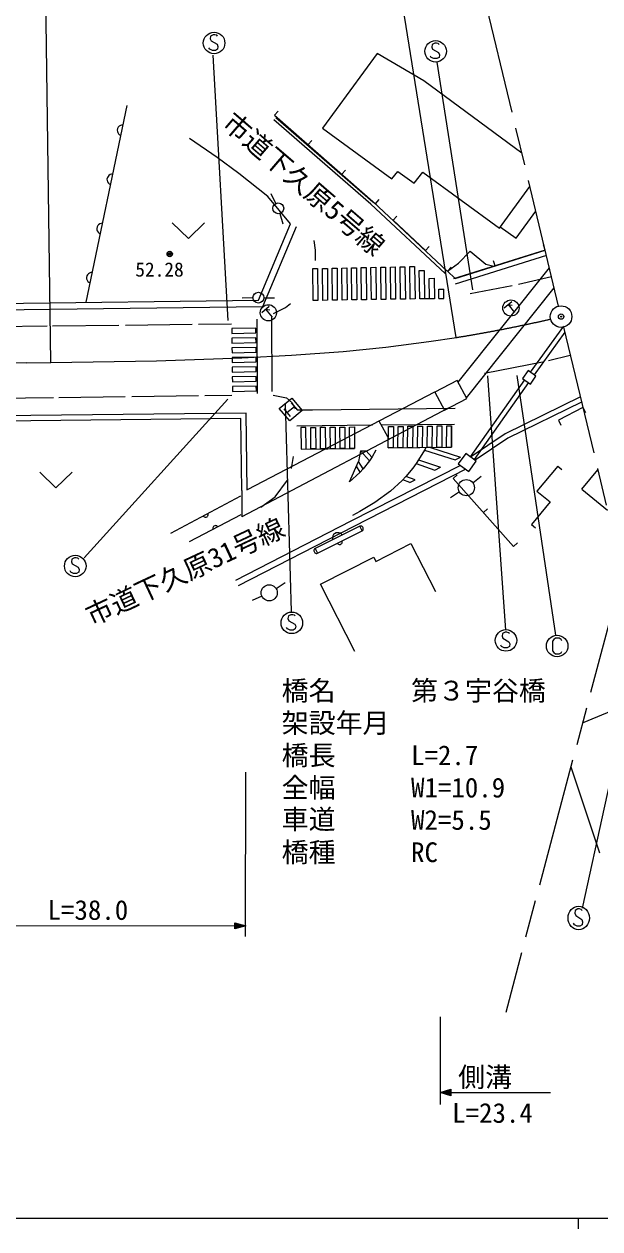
# Model space of a CAD drawing. Units: millimetres, scale not verified. Extents: x 40000 to 680000, y 20000 to 380000.
# Drawn here: x 316622 to 370023, y 204000 to 315846 of the extents above; entities that cross this region are included whole.
import ezdxf
from ezdxf.enums import TextEntityAlignment as Align

# ---------------------------------------------------------------- set-up
doc = ezdxf.new("R2010")
doc.units = ezdxf.units.MM
doc.header["$LTSCALE"] = 1000
doc.header["$PDMODE"] = 32
doc.header["$PDSIZE"] = 500
doc.linetypes.add('CHAIN', pattern=[18.5, 12, -1.5, 3.5, -1.5])
for name, color, linetype, lineweight in [('M-BGD', 7, 'Continuous', 13), ('M-BGD-EXST', 7, 'Continuous', 13), ('M-BMK', 2, 'CHAIN', 13), ('M-BMK-SRVR', 3, 'Continuous', 13), ('M-STR-HTXT', 7, 'Continuous', 13), ('M-STR-STR1', 1, 'Continuous', 13), ('M-TTL-BAND', 7, 'Continuous', 13)]:
    doc.layers.add(name, color=color, linetype=linetype, lineweight=lineweight)
doc.layers.add('M-BGD-HTXT', color=7, linetype='Continuous')
doc.layers.add('M-OTRS', color=6, linetype='Continuous')
doc.styles.add('ＭＳ ゴシック', font='')
doc.styles.get('ＭＳ ゴシック').set_extended_font_data('MS Gothic')

msp = doc.modelspace()

# ---------------------------------------------------------------- linework, layer by layer
at = {"layer": 'M-BGD'}
for p, q in [((349363, 313129), (344292, 306194)), ((353697, 310586), (349363, 313129)), ((362791, 303873), (353697, 310586)), ((326160, 308283), (322359, 290018)), ((339858, 307400), (340188, 307775)), ((325661, 306475), (325551, 306436)), ((325787, 306489), (325661, 306475)), ((348791, 299136), (339792, 306966)), ((339858, 307400), (349224, 299174)), ((348955, 299324), (339956, 307155)), ((325290, 306164), (325257, 306007)), ((325257, 306007), (325272, 305882)), ((325272, 305882), (325310, 305771)), ((325353, 306273), (325290, 306164)), ((325310, 305771), (325388, 305653)), ((325433, 306359), (325353, 306273)), ((325388, 305653), (325474, 305574)), ((325551, 306436), (325433, 306359)), ((325474, 305574), (325583, 305510)), ((344292, 306194), (350712, 301496)), ((334539, 303448), (331975, 305238)), ((342980, 304658), (343310, 305033)), ((336543, 301971), (334539, 303448)), ((346102, 301916), (346432, 302291)), ((350712, 301496), (351277, 302173)), ((351277, 302173), (352794, 301090)), ((352794, 301090), (353612, 302111)), ((353612, 302111), (360699, 296916)), ((324340, 301598), (324307, 301441)), ((324307, 301441), (324322, 301315)), ((324322, 301315), (324360, 301205)), ((324403, 301707), (324340, 301598)), ((324360, 301205), (324438, 301087)), ((324482, 301793), (324403, 301707)), ((324438, 301087), (324523, 301008)), ((324601, 301870), (324482, 301793)), ((324523, 301008), (324633, 300944)), ((324711, 301908), (324601, 301870)), ((324836, 301923), (324711, 301908)), ((339222, 299854), (336543, 301971)), ((341329, 297297), (339222, 299854)), ((339971, 299191), (339523, 300085)), ((360699, 296916), (363534, 300769)), ((348791, 299136), (355665, 292694)), ((348996, 299355), (355870, 292913)), ((349224, 299174), (349554, 299549)), ((340336, 298264), (340617, 297304)), ((350858, 297649), (351200, 298013)), ((350858, 297649), (353860, 294824)), ((362246, 295962), (364086, 298465)), ((323390, 297031), (323357, 296875)), ((323357, 296875), (323372, 296749)), ((323372, 296749), (323410, 296639)), ((323453, 297141), (323390, 297031)), ((323410, 296639), (323488, 296521)), ((323532, 297226), (323453, 297141)), ((323488, 296521), (323573, 296441)), ((323651, 297304), (323532, 297226)), ((323573, 296441), (323683, 296378)), ((323761, 297342), (323651, 297304)), ((323886, 297357), (323761, 297342)), ((330363, 297384), (331863, 295944)), ((331863, 295944), (333363, 297384)), ((338348, 290224), (341329, 297297)), ((338749, 289630), (341881, 297064)), ((360787, 297035), (362246, 295962)), ((343642, 294862), (343528, 295744)), ((364949, 294862), (364798, 295339)), ((343637, 293895), (343642, 294862)), ((353860, 294824), (354203, 295188)), ((364948, 294866), (356440, 292188)), ((365065, 294378), (356590, 291711)), ((356609, 292233), (364949, 294862)), ((356897, 293667), (358004, 294763)), ((358004, 294763), (359445, 293555)), ((364905, 294853), (364939, 294903)), ((343398, 293142), (343847, 293152)), ((343416, 290187), (343398, 293142)), ((343847, 293152), (343867, 290194)), ((344297, 293161), (344747, 293171)), ((344318, 290201), (344297, 293161)), ((344747, 293171), (344769, 290207)), ((345197, 293180), (345646, 293190)), ((345220, 290214), (345197, 293180)), ((345646, 293190), (345671, 290221)), ((346096, 293199), (346546, 293209)), ((346122, 290228), (346096, 293199)), ((346546, 293209), (346573, 290234)), ((346995, 293218), (347445, 293228)), ((347024, 290241), (346995, 293218)), ((347445, 293228), (347475, 290248)), ((347895, 293237), (348344, 293247)), ((347926, 290255), (347895, 293237)), ((348344, 293247), (348377, 290261)), ((348794, 293256), (349244, 293266)), ((348828, 290268), (348794, 293256)), ((349244, 293266), (349279, 290275)), ((349693, 293276), (350143, 293285)), ((349730, 290281), (349693, 293276)), ((350143, 293285), (350181, 290288)), ((350593, 293295), (351042, 293304)), ((350631, 290295), (350593, 293295)), ((351042, 293304), (351082, 290302)), ((351492, 293314), (351942, 293323)), ((351533, 290308), (351492, 293314)), ((351942, 293323), (351984, 290315)), ((352392, 293333), (352841, 293342)), ((352435, 290322), (352392, 293333)), ((352841, 293342), (352886, 290329)), ((355896, 292908), (356897, 293667)), ((355896, 292908), (356240, 293271)), ((356883, 282590), (365340, 293230)), ((359445, 293555), (360183, 293383)), ((360311, 293400), (360161, 293877)), ((322439, 292465), (322407, 292308)), ((322407, 292308), (322422, 292183)), ((322422, 292183), (322460, 292072)), ((322503, 292574), (322439, 292465)), ((322460, 292072), (322538, 291954)), ((322582, 292660), (322503, 292574)), ((322538, 291954), (322623, 291875)), ((322700, 292737), (322582, 292660)), ((322811, 292776), (322700, 292737)), ((322936, 292790), (322811, 292776)), ((353274, 292976), (353724, 292983)), ((353314, 290335), (353274, 292976)), ((353724, 292983), (353764, 290342)), ((354197, 292238), (354647, 292245)), ((354225, 290349), (354197, 292238)), ((354647, 292245), (354675, 290355)), ((355896, 292908), (356609, 292233)), ((362479, 291718), (365533, 292421)), ((322623, 291875), (322733, 291811)), ((355085, 291232), (355535, 291234)), ((355088, 290362), (355085, 291232)), ((355538, 290368), (355535, 291234)), ((357646, 281139), (365783, 291377)), ((358000, 290826), (361899, 291591)), ((312828, 289895), (338348, 290224)), ((337848, 290439), (336849, 290413)), ((338848, 290449), (339848, 290444)), ((340861, 289549), (341342, 289923)), ((343867, 290194), (343416, 290187)), ((344769, 290207), (344318, 290201)), ((345671, 290221), (345220, 290214)), ((346573, 290234), (346122, 290228)), ((347475, 290248), (347024, 290241)), ((348377, 290261), (347926, 290255)), ((349279, 290275), (348828, 290268)), ((350181, 290288), (349730, 290281)), ((351082, 290302), (350631, 290295)), ((351984, 290315), (351533, 290308)), ((352886, 290329), (352435, 290322)), ((353764, 290342), (353314, 290335)), ((354675, 290355), (353764, 290342)), ((355088, 290362), (355538, 290368)), ((361158, 289520), (361847, 290098)), ((361502, 289809), (362119, 289074)), ((361502, 289809), (361902, 289753)), ((312732, 289293), (338749, 289630)), ((338663, 289081), (339352, 289659)), ((339007, 289370), (339624, 288635)), ((339007, 289370), (339407, 289314)), ((339628, 281739), (339595, 288725)), ((339764, 288972), (340861, 289549)), ((312567, 287770), (318766, 287838)), ((319266, 287844), (325404, 287911)), ((326035, 287891), (332200, 287977)), ((332795, 287977), (335870, 288032)), ((338121, 287632), (335879, 287585)), ((335879, 287585), (335884, 287136)), ((338124, 287182), (338121, 287632)), ((338283, 281540), (338247, 288440)), ((366637, 287814), (363550, 283545)), ((335884, 287136), (338124, 287182)), ((338127, 286733), (335890, 286688)), ((335890, 286688), (335895, 286239)), ((338130, 286283), (338127, 286733)), ((366775, 287237), (363914, 283281)), ((335895, 286239), (338130, 286283)), ((338133, 285834), (335900, 285791)), ((335900, 285791), (335905, 285342)), ((335905, 285342), (338136, 285384)), ((338136, 285384), (338133, 285834)), ((338139, 284934), (335910, 284893)), ((335910, 284893), (335915, 284445)), ((335915, 284445), (338142, 284485)), ((338142, 284485), (338139, 284934)), ((359318, 283449), (364692, 284502)), ((365260, 284621), (367282, 285117)), ((338145, 284035), (335921, 283996)), ((335921, 283996), (335926, 283548)), ((335926, 283548), (338148, 283585)), ((338152, 283136), (335931, 283099)), ((335931, 283099), (335936, 282650)), ((338148, 283585), (338145, 284035)), ((338155, 282686), (338152, 283136)), ((363365, 283674), (362851, 282954)), ((364097, 283150), (363365, 283674)), ((363583, 282431), (364097, 283150)), ((335936, 282650), (338155, 282686)), ((338158, 282237), (335941, 282202)), ((335941, 282202), (335946, 281753)), ((338161, 281787), (338158, 282237)), ((356790, 282767), (354728, 281682)), ((357675, 281084), (356790, 282767)), ((363032, 282821), (358007, 275675)), ((363400, 282562), (358375, 275416)), ((362851, 282954), (363583, 282431)), ((319340, 281149), (313140, 281070)), ((325987, 281234), (319840, 281156)), ((332791, 281324), (326601, 281249)), ((335873, 281368), (333396, 281337)), ((335946, 281753), (338161, 281787)), ((339714, 281410), (340968, 281150)), ((340288, 280156), (341437, 281120)), ((340968, 281150), (341468, 280685)), ((341437, 281120), (342401, 279971)), ((354728, 281682), (355613, 279999)), ((355613, 279999), (357675, 281084)), ((368212, 281237), (361223, 277824)), ((368331, 280739), (361474, 277391)), ((337212, 279736), (317250, 279502)), ((337315, 272565), (337212, 279736)), ((341252, 279007), (340288, 280156)), ((340710, 280119), (341289, 279429)), ((340999, 279774), (341689, 280352)), ((342401, 279971), (341252, 279007)), ((341400, 280697), (341978, 280008)), ((341468, 280685), (341766, 280121)), ((341990, 280024), (343380, 280029)), ((343380, 280029), (356598, 280184)), ((368451, 280240), (366179, 279068)), ((368451, 280240), (368680, 279795)), ((317250, 279502), (298483, 279341)), ((317246, 279002), (298880, 278845)), ((336719, 279230), (317246, 279002)), ((336815, 272558), (336719, 279230)), ((348933, 278602), (341924, 278525)), ((349520, 279010), (350477, 277296)), ((356539, 278690), (349779, 278605)), ((351323, 278494), (351773, 278500)), ((351773, 278500), (351744, 276509)), ((352195, 276514), (352223, 278506)), ((352223, 278506), (352673, 278512)), ((352673, 278512), (352647, 276519)), ((353098, 276524), (353123, 278518)), ((353123, 278518), (353573, 278523)), ((353573, 278523), (353549, 276529)), ((354000, 276534), (354023, 278529)), ((354023, 278529), (354473, 278535)), ((354473, 278535), (354452, 276539)), ((354903, 276543), (354923, 278541)), ((354923, 278541), (355373, 278547)), ((355373, 278547), (355354, 276548)), ((355806, 276553), (355823, 278553)), ((355823, 278553), (356273, 278559)), ((356257, 276558), (356273, 278559)), ((356273, 278559), (356257, 276558)), ((366179, 279068), (366408, 278623)), ((342748, 278402), (342296, 278398)), ((342296, 278398), (342332, 276398)), ((342296, 278398), (342332, 276398)), ((342780, 276404), (342748, 278402)), ((343199, 278406), (343651, 278411)), ((343229, 276409), (343199, 278406)), ((343651, 278411), (343678, 276414)), ((344102, 278415), (344554, 278419)), ((344126, 276419), (344102, 278415)), ((344554, 278419), (344575, 276424)), ((345005, 278423), (345457, 278427)), ((345024, 276429), (345005, 278423)), ((345457, 278427), (345472, 276434)), ((345908, 278432), (346360, 278436)), ((345921, 276439), (345908, 278432)), ((346360, 278436), (346370, 276444)), ((346811, 278440), (347263, 278444)), ((346818, 276449), (346811, 278440)), ((347263, 278444), (347267, 276454)), ((347263, 278444), (347267, 276454)), ((350390, 276494), (350423, 278482)), ((350390, 276494), (350423, 278482)), ((350423, 278482), (350873, 278488)), ((350873, 278488), (350841, 276499)), ((351293, 276504), (351323, 278494)), ((361223, 277824), (358031, 275657)), ((361474, 277391), (358468, 275349)), ((342332, 276398), (347267, 276454)), ((342332, 276398), (342780, 276404)), ((343678, 276414), (343229, 276409)), ((344575, 276424), (344126, 276419)), ((345472, 276434), (345024, 276429)), ((346370, 276444), (345921, 276439)), ((347267, 276454), (346818, 276449)), ((349258, 276278), (348895, 275676)), ((350390, 276494), (356257, 276558)), ((350841, 276499), (350390, 276494)), ((351744, 276509), (351293, 276504)), ((352647, 276519), (352195, 276514)), ((353549, 276529), (353098, 276524)), ((353770, 276296), (353511, 275888)), ((353877, 276517), (353770, 276296)), ((353770, 276296), (356598, 275384)), ((354452, 276539), (354000, 276534)), ((354326, 276537), (357110, 275639)), ((355354, 276548), (354903, 276543)), ((356257, 276558), (355806, 276553)), ((341411, 274579), (341607, 275712)), ((346805, 273368), (347628, 275232)), ((347808, 276224), (347628, 275232)), ((348057, 274566), (347628, 275232)), ((347808, 276224), (348331, 276243)), ((347808, 276224), (348648, 275299)), ((348648, 275299), (348057, 274566)), ((348331, 276243), (348874, 275644)), ((348895, 275676), (348648, 275299)), ((353511, 275888), (352982, 275050)), ((353202, 275398), (355227, 274699)), ((356598, 275384), (357110, 275639)), ((357583, 275986), (356891, 275025)), ((358557, 275285), (357583, 275986)), ((357865, 274324), (358557, 275285)), ((318071, 274247), (319571, 272807)), ((319571, 272807), (321071, 274247)), ((347749, 274220), (346805, 273368)), ((357087, 274884), (346932, 269692)), ((357598, 274517), (347187, 269194)), ((347781, 274256), (347435, 274794)), ((348057, 274566), (347749, 274220)), ((352676, 274629), (352035, 273845)), ((352982, 275050), (352676, 274629)), ((352982, 275050), (354728, 274448)), ((354728, 274448), (355227, 274699)), ((356891, 275025), (357865, 274324)), ((366111, 274815), (364190, 272487)), ((366111, 274815), (366497, 274496)), ((368354, 272679), (369831, 274475)), ((339902, 271948), (341035, 273508)), ((351673, 273463), (350593, 272490)), ((352035, 273845), (351673, 273463)), ((352400, 273288), (351735, 273528)), ((352894, 273534), (352035, 273845)), ((352400, 273288), (352894, 273534)), ((356425, 273665), (356800, 273996)), ((356425, 273665), (362006, 267344)), ((358227, 273272), (359015, 273888)), ((336704, 272014), (330210, 268548)), ((336815, 272558), (336803, 270108)), ((338568, 271001), (339902, 271948)), ((350593, 272490), (349151, 271431)), ((357002, 272411), (356155, 271879)), ((364190, 272487), (365397, 271487)), ((368354, 272679), (370729, 270724)), ((349151, 271431), (347768, 270612)), ((359215, 270505), (359590, 270836)), ((365397, 271487), (363667, 269399)), ((331968, 267819), (336762, 270319)), ((333237, 270163), (333283, 270120)), ((333283, 270120), (333333, 270090)), ((333333, 270090), (333400, 270069)), ((333400, 270069), (333458, 270066)), ((333458, 270066), (333521, 270077)), ((333521, 270077), (333591, 270115)), ((333591, 270115), (333635, 270161)), ((333635, 270161), (333665, 270211)), ((333665, 270211), (333685, 270278)), ((333688, 270336), (333678, 270399)), ((333685, 270278), (333688, 270336)), ((346932, 269692), (336213, 264199)), ((347768, 270612), (347074, 270222)), ((334137, 269074), (334133, 269016)), ((334133, 269016), (334143, 268954)), ((334158, 269142), (334137, 269074)), ((334188, 269192), (334158, 269142)), ((334232, 269237), (334188, 269192)), ((334303, 269274), (334232, 269237)), ((334366, 269284), (334303, 269274)), ((334424, 269281), (334366, 269284)), ((334491, 269259), (334424, 269281)), ((334541, 269229), (334491, 269259)), ((334587, 269185), (334541, 269229)), ((347187, 269194), (336468, 263701)), ((347749, 269238), (343603, 267163)), ((343828, 266716), (347979, 268794)), ((345327, 268451), (345265, 268352)), ((345417, 268540), (345327, 268451)), ((345560, 268612), (345417, 268540)), ((345685, 268630), (345560, 268612)), ((345801, 268621), (345685, 268630)), ((345936, 268576), (345801, 268621)), ((346034, 268514), (345936, 268576)), ((346123, 268424), (346034, 268514)), ((347812, 269248), (347749, 269238)), ((347979, 268794), (347749, 269238)), ((347870, 269244), (347812, 269248)), ((347937, 269223), (347870, 269244)), ((347987, 269192), (347937, 269223)), ((347979, 268794), (348023, 268839)), ((348032, 269148), (347987, 269192)), ((348023, 268839), (348054, 268889)), ((348069, 269077), (348032, 269148)), ((348054, 268889), (348075, 268956)), ((348079, 269015), (348069, 269077)), ((348075, 268956), (348079, 269015)), ((363667, 269399), (364052, 269080)), ((345220, 268218), (345211, 268102)), ((345211, 268102), (345229, 267977)), ((345265, 268352), (345220, 268218)), ((345680, 267643), (345725, 267599)), ((345725, 267599), (345774, 267567)), ((345774, 267567), (345841, 267545)), ((345841, 267545), (345899, 267540)), ((345899, 267540), (345962, 267549)), ((345962, 267549), (346033, 267585)), ((346033, 267585), (346078, 267630)), ((346078, 267630), (346109, 267679)), ((346109, 267679), (346131, 267746)), ((346136, 267804), (346127, 267867)), ((346131, 267746), (346136, 267804)), ((349256, 265972), (352499, 267632)), ((352499, 267632), (354778, 263181)), ((362006, 267344), (362381, 267675)), ((343505, 267002), (343501, 266944)), ((343501, 266944), (343510, 266881)), ((343527, 267069), (343505, 267002)), ((343510, 266881), (343546, 266810)), ((343559, 267118), (343527, 267069)), ((343546, 266810), (343591, 266765)), ((343603, 267163), (343559, 267118)), ((343591, 266765), (343640, 266734)), ((343603, 267163), (343828, 266716)), ((343640, 266734), (343707, 266712)), ((343707, 266712), (343765, 266707)), ((343765, 266707), (343828, 266716)), ((344101, 263843), (349052, 266373)), ((349052, 266373), (349256, 265972)), ((339985, 263456), (340826, 263998)), ((347286, 257610), (344101, 263843)), ((338672, 262740), (337762, 262325)), ((368410, 250965), (375994, 254147)), ((367327, 246883), (369996, 238911))]:
    msp.add_line(p, q, dxfattribs=at)
for centre, radius in [((340195, 298744), 500), ((330124, 294505), 250), ((330124, 294505), 150), ((330124, 294505), 50), ((338348, 290451), 500), ((339277, 289048), 750), ((361772, 289487), 750), ((357636, 272811), 750), ((339355, 263050), 750)]:
    msp.add_circle(centre, radius, dxfattribs=at)
at = {"layer": 'M-BGD-EXST'}
for p, q in [((333921, 314730), (333881, 314490)), ((333881, 314490), (333961, 314290)), ((334161, 314850), (333921, 314730)), ((333961, 314290), (334521, 313970)), ((334321, 314850), (334161, 314850)), ((334481, 314810), (334321, 314850)), ((334561, 314730), (334481, 314810)), ((333841, 313530), (333761, 313650)), ((334081, 313410), (333841, 313530)), ((334361, 313410), (334081, 313410)), ((334561, 313530), (334361, 313410)), ((334521, 313970), (334601, 313770)), ((334601, 313770), (334561, 313530)), ((354467, 313958), (354427, 313718)), ((354427, 313718), (354507, 313518)), ((354707, 314078), (354467, 313958)), ((354507, 313518), (355067, 313198)), ((354867, 314078), (354707, 314078)), ((355027, 314038), (354867, 314078)), ((355107, 313958), (355027, 314038)), ((355067, 313198), (355147, 312998)), ((335532, 288326), (334166, 312967)), ((354387, 312758), (354307, 312878)), ((354627, 312638), (354387, 312758)), ((354907, 312638), (354627, 312638)), ((355107, 312758), (354907, 312638)), ((358230, 291187), (354931, 312311)), ((355147, 312998), (355107, 312758)), ((359585, 283187), (361264, 259588)), ((362318, 283225), (365918, 259108)), ((335531, 281038), (322186, 266285)), ((340826, 280623), (341403, 261315)), ((321283, 266296), (321043, 266176)), ((321443, 266296), (321283, 266296)), ((321603, 266256), (321443, 266296)), ((321683, 266176), (321603, 266256)), ((320963, 264976), (320883, 265096)), ((321043, 266176), (321003, 265936)), ((321003, 265936), (321083, 265736)), ((321083, 265736), (321643, 265416)), ((321643, 265416), (321723, 265216)), ((321723, 265216), (321683, 264976)), ((321203, 264856), (320963, 264976)), ((321483, 264856), (321203, 264856)), ((321683, 264976), (321483, 264856)), ((341131, 260900), (341091, 260660)), ((341091, 260660), (341171, 260460)), ((341371, 261020), (341131, 260900)), ((341531, 261020), (341371, 261020)), ((341691, 260980), (341531, 261020)), ((341771, 260900), (341691, 260980)), ((374362, 261210), (368378, 233789)), ((341051, 259700), (340971, 259820)), ((341291, 259580), (341051, 259700)), ((341171, 260460), (341731, 260140)), ((341571, 259580), (341291, 259580)), ((341771, 259700), (341571, 259580)), ((341731, 260140), (341811, 259940)), ((341811, 259940), (341771, 259700)), ((360992, 259269), (360952, 259029)), ((360952, 259029), (361032, 258829)), ((361232, 259389), (360992, 259269)), ((361032, 258829), (361592, 258509)), ((361392, 259389), (361232, 259389)), ((361552, 259349), (361392, 259389)), ((361632, 259269), (361552, 259349)), ((361592, 258509), (361672, 258309)), ((365738, 258709), (365618, 258549)), ((365618, 258549), (365618, 257669)), ((365898, 258829), (365738, 258709)), ((366258, 258829), (365898, 258829)), ((366418, 258709), (366258, 258829)), ((366498, 258589), (366418, 258709)), ((360912, 258069), (360832, 258189)), ((361152, 257949), (360912, 258069)), ((361432, 257949), (361152, 257949)), ((361632, 258069), (361432, 257949)), ((361672, 258309), (361632, 258069)), ((365618, 257669), (365738, 257509)), ((365738, 257509), (365898, 257389)), ((365898, 257389), (366258, 257389)), ((366258, 257389), (366418, 257469)), ((366418, 257469), (366498, 257589)), ((367744, 233567), (367704, 233302)), ((367704, 233302), (367783, 233081)), ((367980, 233700), (367744, 233567)), ((367783, 233081), (368336, 232728)), ((368138, 233700), (367980, 233700)), ((368296, 233656), (368138, 233700)), ((368375, 233567), (368296, 233656)), ((368336, 232728), (368415, 232507)), ((367665, 232242), (367586, 232375)), ((367902, 232110), (367665, 232242)), ((368178, 232110), (367902, 232110)), ((368375, 232242), (368178, 232110)), ((368415, 232507), (368375, 232242))]:
    msp.add_line(p, q, dxfattribs=at)
for centre in [(334241, 314090), (354787, 313318), (321363, 265536), (341451, 260260), (361312, 258629), (366058, 258109)]:
    msp.add_circle(centre, 1000, dxfattribs=at)
msp.add_ellipse((368059, 232861), major_axis=(0, -1104), ratio=0.893369, dxfattribs=at)
at = {"layer": 'M-BMK'}
for p, q in [((366193, 289666), (357110, 327593)), ((366659, 287721), (371718, 266598)), ((316828, 284386), (267729, 283873)), ((316828, 284386), (319105, 284417)), ((372233, 265384), (361285, 224098))]:
    msp.add_line(p, q, dxfattribs=at)
for points in [[(336822, 284850), (341415, 285101), (346201, 285467), (350180, 285868), (354149, 286370), (356720, 286756)], [(319105, 284417), (328904, 284584), (336822, 284850)]]:
    msp.add_lwpolyline(points, dxfattribs=at)
msp.add_arc((336149, 415118), 130000, 279.10452, 283.03177, dxfattribs=at)
at = {"layer": 'M-BMK-SRVR'}
for radius in [1000, 40]:
    msp.add_circle((366426, 288693), radius, dxfattribs=at)
msp.add_point((366426, 288693), dxfattribs=at)
msp.add_point((366426, 288693), dxfattribs=at)
at = {"layer": 'M-OTRS'}
msp.add_point((366426, 288693), dxfattribs=at)
at = {"layer": 'M-STR-HTXT'}
for p, q in [((356690, 286751), (349580, 331186)), ((319105, 284417), (318489, 329413)), ((337170, 231147), (337185, 246403)), ((298835, 232183), (337171, 232147)), ((336171, 231867), (336172, 232427)), ((337171, 232147), (336171, 231867)), ((336172, 232427), (337171, 232147)), ((336211, 231947), (336212, 232347)), ((336891, 232147), (336211, 231947)), ((336212, 232347), (336891, 232147)), ((336251, 232027), (336252, 232267)), ((336731, 232147), (336251, 232027)), ((336252, 232267), (336731, 232147)), ((336291, 232107), (336291, 232187)), ((336291, 232187), (336491, 232147)), ((336491, 232147), (336291, 232107)), ((355211, 223694), (355211, 215552)), ((355211, 216657), (356197, 216966)), ((355211, 216657), (365449, 216657)), ((356197, 216347), (355211, 216657)), ((355487, 216657), (356158, 216877)), ((356158, 216436), (355487, 216657)), ((355645, 216657), (356119, 216789)), ((356119, 216524), (355645, 216657)), ((355882, 216657), (356079, 216701)), ((356079, 216612), (355882, 216657)), ((356079, 216701), (356079, 216612)), ((356119, 216789), (356119, 216524)), ((356158, 216877), (356158, 216436)), ((356197, 216966), (356197, 216347))]:
    msp.add_line(p, q, dxfattribs=at)
at = {"layer": 'M-STR-STR1'}
for p, q in [((337338, 272643), (354707, 281721)), ((355955, 280176), (336803, 270108))]:
    msp.add_line(p, q, dxfattribs=at)
at = {"layer": 'M-TTL-BAND'}
for p, q in [((40000, 205000), (579000, 205000)), ((368000, 205000), (368000, 204000))]:
    msp.add_line(p, q, dxfattribs=at)

# ---------------------------------------------------------------- texts
at = {"layer": 'M-BGD', "style": 'ＭＳ ゴシック'}
msp.add_text('52.28', height=1320, dxfattribs=at).set_placement((326934, 292008), align=Align.BOTTOM_LEFT)
at = {"layer": 'M-BGD-HTXT', "style": 'ＭＳ ゴシック'}
for s, rotation, p in [('市道下久原5号線', 319.3, (334516, 306014)), ('市道下久原31号線', 25.1, (323115, 259451))]:
    msp.add_text(s, height=1833, rotation=rotation, dxfattribs=at).set_placement(p, align=Align.BOTTOM_LEFT)
at = {"layer": 'M-STR-HTXT', "style": 'ＭＳ ゴシック'}
for s, p in [('橋名', (340509, 252501)), ('第３宇谷橋', (352509, 252501)), ('架設年月', (340509, 249501)), ('橋長', (340509, 246501)), ('L=2.7', (352509, 246501)), ('全幅', (340509, 243501)), ('W1=10.9', (352509, 243501)), ('車道', (340509, 240561)), ('W2=5.5', (352509, 240501)), ('橋種', (340509, 237501)), ('RC', (352509, 237501)), ('側溝\u3000', (356876, 216630)), ('L=23.4', (356322, 213300))]:
    msp.add_text(s, height=1833, dxfattribs=at).set_placement(p, align=Align.BOTTOM_LEFT)
msp.add_text('L=38.0', height=1833, rotation=359.9, dxfattribs=at).set_placement((318795, 232149), align=Align.BOTTOM_LEFT)

doc.saveas('drawing.dxf')
